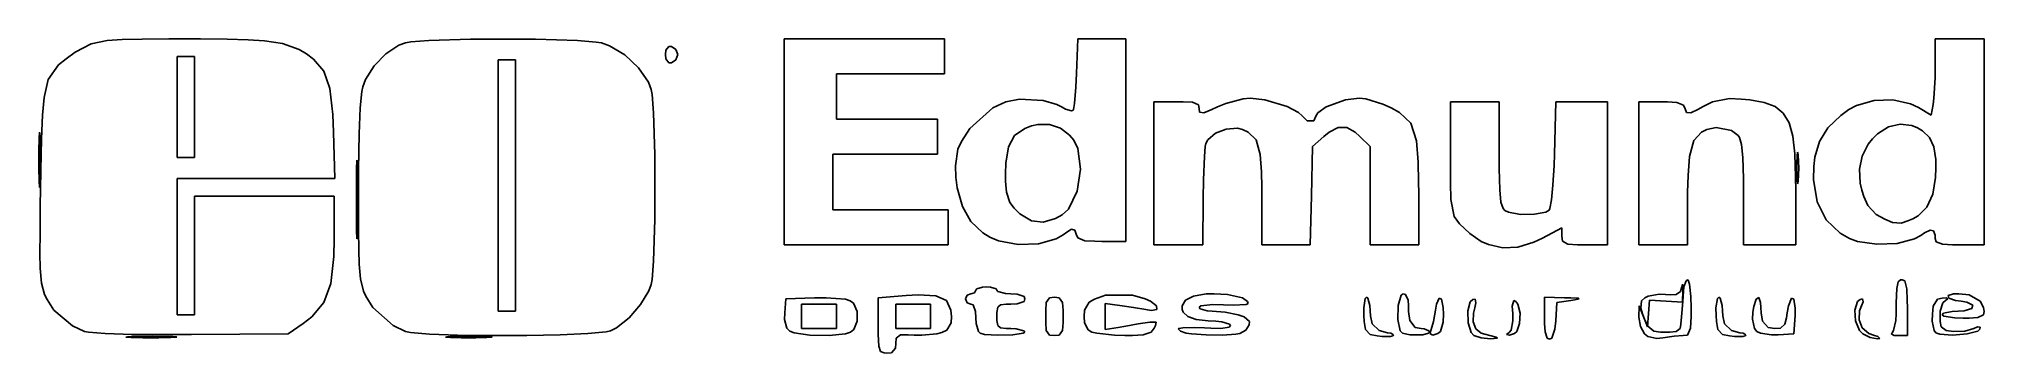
# Model space of a CAD drawing. Extents: x 3 to 561, y 0 to 90.
import ezdxf

# ---------------------------------------------------------------- set-up
doc = ezdxf.new("R2010")
doc.units = 0

msp = doc.modelspace()

# ---------------------------------------------------------------- linework, layer by layer
for p, q in [((18.397444, 88.59071), (22.963405, 89.506698)), ((22.963405, 89.506698), (27.259305, 89.814446)), ((27.259305, 89.814446), (33.007874, 89.955193)), ((33.007874, 89.955193), (40.59579, 89.993504)), ((40.59579, 89.993504), (45.20034, 89.994423)), ((45.20034, 89.994423), (49.688368, 89.986919)), ((49.688368, 89.986919), (57.30877, 89.921224)), ((57.30877, 89.921224), (63.343183, 89.760886)), ((63.343183, 89.760886), (68.057468, 89.473432)), ((68.057468, 89.473432), (73.235228, 88.732873)), ((109.965351, 89.148777), (115.199046, 89.570741)), ((115.199046, 89.570741), (127.094649, 89.934903)), ((127.094649, 89.934903), (145.711458, 89.922038)), ((145.711458, 89.922038), (157.745423, 89.541339)), ((157.745423, 89.541339), (163.137245, 89.112032)), ((217, 60.5), (217, 90)), ((217, 90), (240, 90)), ((240, 90), (263, 90)), ((263, 90), (263, 85)), ((300.83297, 80.049996), (301.232615, 90)), ((301.232615, 90), (308.116307, 90)), ((308.116307, 90), (315, 90)), ((315, 90), (315, 61)), ((547, 82.125), (547, 90)), ((547, 90), (554, 90)), ((554, 90), (561, 90)), ((561, 90), (561, 60.5)), ((9.029789, 82.544049), (11.240769, 84.324013)), ((11.240769, 84.324013), (13.784825, 86.182272)), ((13.784825, 86.182272), (18.397444, 88.59071)), ((45.5, 85), (43, 85)), ((43, 85), (43, 70.5)), ((48, 85), (45.5, 85)), ((48, 70.5), (48, 85)), ((73.235228, 88.732873), (77.999827, 86.997475)), ((77.999827, 86.997475), (80.063565, 85.736147)), ((80.063565, 85.736147), (82.145444, 84.190817)), ((82.145444, 84.190817), (85.112892, 80.726175)), ((99.490136, 82.295414), (102.8383, 85.720157)), ((102.8383, 85.720157), (106.601193, 88.167755)), ((106.601193, 88.167755), (108.5, 88.883802)), ((108.5, 88.883802), (109.965351, 89.148777)), ((137.5, 84), (135, 84)), ((135, 84), (135, 48)), ((140, 84), (137.5, 84)), ((140, 48), (140, 84)), ((163.137245, 89.112032), (164.701426, 88.844964)), ((164.701426, 88.844964), (166.951532, 88.068729)), ((166.951532, 88.068729), (171.397715, 85.418427)), ((171.397715, 85.418427), (175.29928, 81.748826)), ((183, 85.5), (183.089113, 86.732676)), ((183.089113, 84.267324), (183, 85.5)), ((183.089113, 86.732676), (183.92359, 87.834009)), ((183.92359, 83.165991), (183.089113, 84.267324)), ((183.92359, 87.834009), (184.75, 87.809629)), ((184.75, 87.809629), (185.985937, 86.992155)), ((185.985937, 84.007845), (184.75, 83.190371)), ((185.985937, 86.992155), (186.5, 85.5)), ((186.5, 85.5), (185.985937, 84.007845)), ((263, 85), (263, 80)), ((4.868113, 73.25764), (6.081615, 78.381496)), ((6.081615, 78.381496), (9.029789, 82.544049)), ((85.112892, 80.726175), (86.812536, 75.817744)), ((96.212645, 76.31541), (96.998822, 78.345758)), ((96.998822, 78.345758), (99.490136, 82.295414)), ((175.29928, 81.748826), (178.089136, 77.593303)), ((184.75, 83.190371), (183.92359, 83.165991)), ((247.5, 80), (232, 80)), ((232, 80), (232, 73.5)), ((263, 80), (247.5, 80)), ((300.628092, 76.136893), (300.83297, 80.049996)), ((546.629437, 73.018572), (546.952201, 78.828289)), ((546.952201, 78.828289), (547, 82.125)), ((4.395156, 68.186219), (4.868113, 73.25764)), ((86.812536, 75.817744), (87.637107, 68.331349)), ((95.471079, 70.242937), (95.926726, 74.962874)), ((95.926726, 74.962874), (96.212645, 76.31541)), ((178.089136, 77.593303), (178.889957, 75.5)), ((178.889957, 75.5), (179.14263, 74.068553)), ((179.14263, 74.068553), (179.548897, 68.849105)), ((232, 73.5), (232, 67)), ((280.551897, 72.017127), (284.492361, 72.716491)), ((284.492361, 72.716491), (291.274382, 72.330021)), ((300.22347, 71.526941), (300.628092, 76.136893)), ((343.609772, 71.486054), (348.576576, 72.793573)), ((348.576576, 72.793573), (350.571861, 72.990231)), ((350.571861, 72.990231), (354.769906, 72.561044)), ((354.769906, 72.561044), (361.171868, 70.64967)), ((372.39042, 70.565138), (377.892195, 72.539187)), ((377.892195, 72.539187), (381.840921, 73)), ((381.840921, 73), (383.759977, 72.791628)), ((383.759977, 72.791628), (388.594029, 71.343635)), ((483.13774, 71.993595), (487.971521, 72.932501)), ((487.971521, 72.932501), (491.375627, 72.762047)), ((491.375627, 72.762047), (493.815591, 72.527127)), ((493.815591, 72.527127), (497.920187, 71.815259)), ((529.465501, 72.381022), (534.858274, 72.527639)), ((534.858274, 72.527639), (539.944703, 71.388157)), ((546.394227, 71.221133), (546.629437, 73.018572)), ((4.104537, 61.353451), (4.395156, 68.186219)), ((43, 70.5), (43, 56)), ((48, 56), (48, 70.5)), ((87.637107, 68.331349), (87.843968, 63.266986)), ((95.168962, 62.802226), (95.471079, 70.242937)), ((179.548897, 68.849105), (179.909396, 56.898102)), ((232, 67), (246.5, 67)), ((246.5, 67), (261, 67)), ((261, 67), (261, 62)), ((270.208852, 64.32427), (276.867671, 70.270776)), ((276.867671, 70.270776), (280.551897, 72.017127)), ((291.274382, 72.330021), (295.215416, 71.227801)), ((295.215416, 71.227801), (296.713247, 70.452232)), ((296.713247, 70.452232), (297.718231, 69.876011)), ((297.718231, 69.876011), (299.364717, 69.352715)), ((299.364717, 69.352715), (299.803426, 69.470093)), ((299.803426, 69.470093), (299.938116, 69.799707)), ((299.938116, 69.799707), (300.22347, 71.526941)), ((323, 51.5), (323, 72)), ((323, 72), (329.5, 72)), ((329.5, 72), (331.439456, 71.987335)), ((331.439456, 71.987335), (334.0977, 71.840071)), ((334.0977, 71.840071), (335.797514, 71.084641)), ((335.797514, 71.084641), (336, 70.046005)), ((336, 70.046005), (336.111346, 69.000922)), ((336.111346, 69.000922), (337.373347, 68.854894)), ((337.373347, 68.854894), (339.576941, 69.764313)), ((339.576941, 69.764313), (341.25, 70.536236)), ((341.25, 70.536236), (343.609772, 71.486054)), ((361.171868, 70.64967), (364.466673, 68.881943)), ((364.466673, 68.881943), (365.553899, 67.940442)), ((365.553899, 67.940442), (366.989583, 66.566391)), ((368.84565, 66.550311), (369.470328, 67.906511)), ((369.470328, 67.906511), (370.012665, 68.809422)), ((370.012665, 68.809422), (372.39042, 70.565138)), ((388.594029, 71.343635), (391.021656, 70.25)), ((391.021656, 70.25), (393.401649, 68.920819)), ((393.401649, 68.920819), (396.625694, 65.839001)), ((408, 56.076725), (408, 72)), ((408, 72), (415, 72)), ((415, 72), (422, 72)), ((422, 72), (422, 57.122445)), ((437.821308, 56.997558), (438.247501, 72)), ((438.247501, 72), (445.623751, 72)), ((445.623751, 72), (453, 72)), ((453, 72), (453, 51.5)), ((462, 51.5), (462, 72)), ((462, 72), (468.383369, 72)), ((468.383369, 72), (470.247938, 71.985187)), ((470.247938, 71.985187), (472.877037, 71.825048)), ((472.877037, 71.825048), (474.79468, 71.050397)), ((474.79468, 71.050397), (475.285626, 70.015767)), ((475.285626, 70.015767), (475.672674, 68.947826)), ((475.672674, 68.947826), (476.980354, 68.827737)), ((476.980354, 68.827737), (478.979583, 69.813524)), ((478.979583, 69.813524), (480.482697, 70.64622)), ((480.482697, 70.64622), (483.13774, 71.993595)), ((497.920187, 71.815259), (501.08842, 70.617567)), ((501.08842, 70.617567), (503.437185, 68.738308)), ((503.437185, 68.738308), (505.08338, 65.981738)), ((516.200424, 64.564992), (519.891968, 68.093542)), ((519.891968, 68.093542), (522.261814, 69.789354)), ((522.261814, 69.789354), (524.433752, 70.966452)), ((524.433752, 70.966452), (529.465501, 72.381022)), ((539.944703, 71.388157), (542.164486, 70.330459)), ((542.164486, 70.330459), (545.788453, 68.192266)), ((545.788453, 68.192266), (546.394227, 71.221133)), ((3.396338, 57.972808), (3.450434, 61.591383)), ((3.450434, 61.591383), (3.546182, 63.270807)), ((3.546182, 63.270807), (3.67197, 62.807367)), ((3.67197, 62.807367), (3.742498, 61.708412)), ((3.742498, 61.708412), (3.88626, 55.088132)), ((3.922112, 52.384825), (4.104537, 61.353451)), ((87.843968, 63.266986), (88.231658, 50)), ((95.018704, 52.599596), (95.168962, 62.802226)), ((261, 62), (261, 57)), ((267.820026, 60.647221), (270.208852, 64.32427)), ((283.087285, 62.326628), (281.35448, 59.131377)), ((285.989988, 64.382509), (283.087285, 62.326628)), ((287.94417, 65.101419), (285.989988, 64.382509)), ((289.740635, 65.512108), (287.94417, 65.101419)), ((293.130481, 65.523649), (289.740635, 65.512108)), ((296.193191, 64.474709), (293.130481, 65.523649)), ((298.86114, 62.388449), (296.193191, 64.474709)), ((300.025946, 60.963562), (298.86114, 62.388449)), ((340.636767, 63.00898), (338.44159, 61.12324)), ((343.704883, 64.187845), (340.636767, 63.00898)), ((346.940461, 64.38877), (343.704883, 64.187845)), ((348.400586, 64.037797), (346.940461, 64.38877)), ((350.038958, 63.2897), (348.400586, 64.037797)), ((352.311723, 61.057684), (350.038958, 63.2897)), ((366.989583, 66.566391), (368.84565, 66.550311)), ((371.765777, 62.084535), (368.5, 59.16907)), ((373.241472, 63.292292), (371.765777, 62.084535)), ((375.8682, 64.671892), (373.241472, 63.292292)), ((378.28144, 64.670111), (375.8682, 64.671892)), ((380.744466, 63.286753), (378.28144, 64.670111)), ((382.076923, 62.076923), (380.744466, 63.286753)), ((385, 59.153846), (382.076923, 62.076923)), ((396.625694, 65.839001), (398.258643, 60.776246)), ((479.961969, 63.325308), (477.760471, 60.930806)), ((481.512457, 64.004111), (479.961969, 63.325308)), ((484.168667, 64.601772), (481.512457, 64.004111)), ((488.624918, 63.787562), (484.168667, 64.601772)), ((490.49408, 62.363063), (488.624918, 63.787562)), ((490.90525, 61.801084), (490.49408, 62.363063)), ((491.500862, 59.786986), (490.90525, 61.801084)), ((505.08338, 65.981738), (506.143899, 62.152114)), ((506.143899, 62.152114), (506.73564, 57.053691)), ((513.776952, 60.644444), (516.200424, 64.564992)), ((529.056361, 61.41141), (527.809275, 59.809616)), ((530.479531, 62.828076), (529.056361, 61.41141)), ((533.599616, 64.808562), (530.479531, 62.828076)), ((536.934098, 65.615475), (533.599616, 64.808562)), ((540.302259, 65.205086), (536.934098, 65.615475)), ((541.942497, 64.529736), (540.302259, 65.205086)), ((543.33141, 63.712321), (541.942497, 64.529736)), ((545.386114, 61.760834), (543.33141, 63.712321)), ((546.604559, 59.108731), (545.386114, 61.760834)), ((3.38854, 55.5), (3.396338, 57.972808)), ((43, 56), (45.5, 56)), ((45.5, 56), (48, 56)), ((179.909396, 56.898102), (179.922081, 38.224097)), ((217, 31), (217, 60.5)), ((246, 57), (231, 57)), ((231, 57), (231, 49)), ((261, 57), (246, 57)), ((266.099667, 53.638899), (266.821647, 58.37762)), ((266.821647, 58.37762), (267.820026, 60.647221)), ((281.35448, 59.131377), (280.586393, 54.418406)), ((301.184761, 58.650576), (300.025946, 60.963562)), ((302.006266, 52.731148), (301.184761, 58.650576)), ((315, 61), (315, 32)), ((337.488268, 56.333862), (337.193023, 49.591992)), ((337.750681, 59.227368), (337.488268, 56.333862)), ((337.891815, 60), (337.750681, 59.227368)), ((338.44159, 61.12324), (337.891815, 60)), ((353.511979, 56.929163), (352.311723, 61.057684)), ((353.900449, 51.927383), (353.511979, 56.929163)), ((368.5, 59.16907), (368.174416, 45.084535)), ((385, 45.076923), (385, 59.153846)), ((398.258643, 60.776246), (398.768966, 54.65678)), ((408.001004, 53.305805), (408, 56.076725)), ((422, 57.122445), (422.013505, 52.846459)), ((437.70982, 53.765197), (437.821308, 56.997558)), ((476.544262, 56.347206), (476.12421, 50.890667)), ((477.760471, 60.930806), (476.544262, 56.347206)), ((491.841697, 56.067365), (491.500862, 59.786986)), ((491.984787, 50.019818), (491.841697, 56.067365)), ((506.73564, 57.053691), (506.975497, 50.490726)), ((507.344212, 54.430054), (507.403435, 56.543091)), ((507.403435, 56.543091), (507.509545, 57.557495)), ((507.509545, 57.557495), (507.649671, 57.35022)), ((507.649671, 57.35022), (507.728468, 56.75)), ((507.728468, 56.75), (507.890277, 53)), ((512.179552, 53.478872), (512.466203, 56.080582)), ((512.466203, 56.080582), (513.776952, 60.644444)), ((526.047067, 56.365703), (525.269746, 52.644145)), ((527.809275, 59.809616), (526.047067, 56.365703)), ((547.140235, 55.421924), (546.604559, 59.108731)), ((561, 60.5), (561, 31)), ((3.395125, 53.015289), (3.38854, 55.5)), ((3.447429, 49.308668), (3.395125, 53.015289)), ((3.88626, 55.088132), (3.739318, 48.708412)), ((3.848303, 46.982529), (3.922112, 52.384825)), ((94.421819, 47.527466), (94.471639, 52.739624)), ((94.471639, 52.739624), (94.560902, 55.241821)), ((94.560902, 55.241821), (94.678781, 54.730542)), ((94.678781, 54.730542), (94.745068, 53.25)), ((94.745068, 53.25), (94.881186, 44)), ((95, 46.449705), (95.018704, 52.599596)), ((266.256936, 50.387885), (266.099667, 53.638899)), ((266.632424, 47.33399), (266.256936, 50.387885)), ((280.586393, 54.418406), (280.5, 51.374543)), ((280.5, 51.374543), (280.51772, 49.23377)), ((301.034674, 46.40139), (302.006266, 52.731148)), ((323, 31), (323, 51.5)), ((353.990602, 47.428075), (353.900449, 51.927383)), ((398.768966, 54.65678), (398.89748, 49.072888)), ((408.020117, 48.745172), (408.001004, 53.305805)), ((422.013505, 52.846459), (422.153347, 46.738724)), ((437.400819, 48.146864), (437.70982, 53.765197)), ((453, 51.5), (453, 31)), ((462, 31), (462, 51.5)), ((476.12421, 50.890667), (476.018318, 46.064775)), ((506.975497, 50.490726), (507, 46.598871)), ((507.336206, 53), (507.344212, 54.430054)), ((507.344212, 51.569946), (507.336206, 53)), ((507.403435, 49.456909), (507.344212, 51.569946)), ((507.890277, 53), (507.728468, 49.25)), ((512.119916, 49.7596), (512.179552, 53.478872)), ((525.269746, 52.644145), (525.488037, 48.696286)), ((546.259878, 45.4939), (547.095208, 50.279334)), ((547.095208, 50.279334), (547.2, 53.086105)), ((547.2, 53.086105), (547.140235, 55.421924)), ((3.542317, 47.471491), (3.447429, 49.308668)), ((3.66828, 47.726605), (3.542317, 47.471491)), ((3.739318, 48.708412), (3.66828, 47.726605)), ((3.789449, 42.248587), (3.848303, 46.982529)), ((65.615829, 50), (43, 50)), ((43, 50), (43, 30.5)), ((48, 28), (48, 45)), ((48, 45), (68, 45)), ((88.231658, 50), (65.615829, 50)), ((68, 45), (88, 45)), ((88, 45), (88, 32.71189)), ((94.415084, 44), (94.421819, 47.527466)), ((95.001967, 42.168727), (95, 46.449705)), ((135, 48), (135, 12)), ((140, 12), (140, 48)), ((231, 49), (231, 41)), ((268.1039, 42.003612), (266.632424, 47.33399)), ((280.51772, 49.23377), (280.714362, 46.088432)), ((280.714362, 46.088432), (281.686729, 43.12395)), ((298.512067, 41.238433), (301.034674, 46.40139)), ((337.193023, 49.591992), (337.09968, 44.25)), ((354, 44.777494), (353.990602, 47.428075)), ((354, 31), (354, 44.777494)), ((368.174416, 45.084535), (367.848832, 31)), ((385, 31), (385, 45.076923)), ((398.89748, 49.072888), (398.923922, 45.75)), ((398.923922, 45.75), (399, 31)), ((408.146956, 43.954785), (408.020117, 48.745172)), ((422.153347, 46.738724), (422.514308, 43.196401)), ((437.002247, 43.923351), (437.400819, 48.146864)), ((476.018318, 46.064775), (476.005577, 43.25)), ((492, 45.928571), (491.984787, 50.019818)), ((492, 31), (492, 45.928571)), ((507, 46.598871), (507, 31)), ((507.509545, 48.442505), (507.403435, 49.456909)), ((507.649671, 48.64978), (507.509545, 48.442505)), ((507.728468, 49.25), (507.649671, 48.64978)), ((513.136297, 43.323773), (512.119916, 49.7596)), ((525.488037, 48.696286), (525.973887, 46.653539)), ((525.973887, 46.653539), (526.532579, 44.898498)), ((526.532579, 44.898498), (527.693176, 42.231284)), ((544.596896, 41.827334), (546.259878, 45.4939)), ((3.708982, 34.443527), (3.789449, 42.248587)), ((94.421819, 40.472534), (94.415084, 44)), ((94.471639, 35.260376), (94.421819, 40.472534)), ((94.881186, 44), (94.745068, 34.75)), ((95.025196, 35.031057), (95.001967, 42.168727)), ((231, 41), (247.5, 41)), ((247.5, 41), (264, 41)), ((264, 41), (264, 36)), ((270.538112, 37.706129), (268.1039, 42.003612)), ((281.686729, 43.12395), (283, 41.471205)), ((283, 41.471205), (284.62578, 39.908269)), ((284.62578, 39.908269), (287.886681, 37.92978)), ((294.836664, 38.508775), (296.744784, 39.587358)), ((296.744784, 39.587358), (298.512067, 41.238433)), ((337.09968, 44.25), (337, 31)), ((409.119733, 39.099833), (408.146956, 43.954785)), ((410.621046, 37.038515), (409.119733, 39.099833)), ((422.514308, 43.196401), (423.181195, 41.387207)), ((423.181195, 41.387207), (423.655864, 40.872445)), ((423.655864, 40.872445), (424.692348, 40.343217)), ((424.692348, 40.343217), (428.085728, 39.74362)), ((428.085728, 39.74362), (432.101205, 39.753136)), ((432.101205, 39.753136), (435.372637, 40.368529)), ((435.372637, 40.368529), (436.302416, 40.902416)), ((436.302416, 40.902416), (436.544264, 41.414223)), ((436.544264, 41.414223), (437.002247, 43.923351)), ((476.005577, 43.25), (476, 31)), ((515.683954, 38.190503), (513.136297, 43.323773)), ((527.693176, 42.231284), (530.073383, 39.664541)), ((530.073383, 39.664541), (532.499613, 38.385914)), ((540.568108, 38.464011), (542.114277, 39.297303)), ((542.114277, 39.297303), (544.596896, 41.827334)), ((3.695237, 28.568151), (3.708982, 34.443527)), ((94.560902, 32.758179), (94.471639, 35.260376)), ((94.745068, 34.75), (94.678781, 33.269458)), ((95.090807, 29.553499), (95.025196, 35.031057)), ((179.922081, 38.224097), (179.577805, 26.293051)), ((264, 36), (264, 31)), ((273.937547, 34.437153), (270.538112, 37.706129)), ((276, 33.186984), (273.937547, 34.437153)), ((287.886681, 37.92978), (291.253088, 37.468384)), ((291.253088, 37.468384), (294.836664, 38.508775)), ((297.029051, 33.863357), (295.029592, 32.712375)), ((298.05763, 34.618895), (297.029051, 33.863357)), ((299.411248, 35.49306), (298.05763, 34.618895)), ((300.324786, 35.25058), (299.411248, 35.49306)), ((300.688523, 34.083089), (300.324786, 35.25058)), ((301.191377, 32.97449), (300.688523, 34.083089)), ((413.538164, 34.275298), (410.621046, 37.038515)), ((416.871046, 32.005986), (413.538164, 34.275298)), ((440, 35.893168), (434.398454, 32.946584)), ((440, 33.446584), (440, 35.893168)), ((519.783376, 34.31851), (515.683954, 38.190503)), ((522.421401, 32.842591), (519.783376, 34.31851)), ((532.499613, 38.385914), (534.786616, 37.449767)), ((534.786616, 37.449767), (537.189196, 37.233452)), ((537.189196, 37.233452), (539.179861, 37.891575)), ((539.179861, 37.891575), (540.568108, 38.464011)), ((542.844125, 33.726636), (541.009037, 32.701297)), ((543.916148, 34.470608), (542.844125, 33.726636)), ((545.526595, 35.238047), (543.916148, 34.470608)), ((546.505571, 35.027617), (545.526595, 35.238047)), ((546.949063, 33.818685), (546.505571, 35.027617)), ((547, 32.833333), (546.949063, 33.818685)), ((3.768689, 24.277566), (3.695237, 28.568151)), ((43, 30.5), (43, 11)), ((48, 11), (48, 28)), ((88, 32.71189), (87.913682, 27.680082)), ((94.678781, 33.269458), (94.560902, 32.758179)), ((95.218787, 25.44933), (95.090807, 29.553499)), ((240.5, 31), (217, 31)), ((264, 31), (240.5, 31)), ((278.452439, 32.179192), (276, 33.186984)), ((284.083599, 31.1184), (278.452439, 32.179192)), ((289.916122, 31.305996), (284.083599, 31.1184)), ((295.029592, 32.712375), (289.916122, 31.305996)), ((303.19877, 32.169655), (301.191377, 32.97449)), ((306.056269, 32.013371), (303.19877, 32.169655)), ((308.116631, 32), (306.056269, 32.013371)), ((315, 32), (308.116631, 32)), ((330, 31), (323, 31)), ((337, 31), (330, 31)), ((360.924416, 31), (354, 31)), ((367.848832, 31), (360.924416, 31)), ((392, 31), (385, 31)), ((399, 31), (392, 31)), ((418.890196, 31.09221), (416.871046, 32.005986)), ((423.029802, 30.146208), (418.890196, 31.09221)), ((427.365723, 30.378892), (423.029802, 30.146208)), ((431.971449, 31.794207), (427.365723, 30.378892)), ((434.398454, 32.946584), (431.971449, 31.794207)), ((440.139697, 32.075214), (440, 33.446584)), ((441.706084, 31.155932), (440.139697, 32.075214)), ((444.43235, 31.008965), (441.706084, 31.155932)), ((446.5, 31), (444.43235, 31.008965)), ((453, 31), (446.5, 31)), ((469, 31), (462, 31)), ((476, 31), (469, 31)), ((499.5, 31), (492, 31)), ((507, 31), (499.5, 31)), ((524.749904, 31.997483), (522.421401, 32.842591)), ((530.272121, 31.155494), (524.749904, 31.997483)), ((536.050723, 31.405634), (530.272121, 31.155494)), ((541.009037, 32.701297), (536.050723, 31.405634)), ((547.232955, 31.870536), (547, 32.833333)), ((549.09517, 31.157366), (547.232955, 31.870536)), ((551.941761, 31.013021), (549.09517, 31.157366)), ((554, 31), (551.941761, 31.013021)), ((561, 31), (554, 31)), ((4.08716, 20.058712), (3.768689, 24.277566)), ((87.913682, 27.680082), (87.09017, 19.94382)), ((95.571415, 21.240979), (95.218787, 25.44933)), ((179.577805, 26.293051), (179.178614, 21.096413)), ((5.008106, 16.761319), (4.08716, 20.058712)), ((5.727361, 15.334215), (5.008106, 16.761319)), ((87.09017, 19.94382), (85.103335, 14.501264)), ((96.446408, 17.760635), (95.571415, 21.240979)), ((97.102368, 16.288536), (96.446408, 17.760635)), ((178.235671, 17.844797), (175.828033, 13.897687)), ((178.927876, 19.679221), (178.235671, 17.844797)), ((179.178614, 21.096413), (178.927876, 19.679221)), ((269.440625, 16.559375), (270.5, 17)), ((270.5, 17), (271.559375, 17.29375)), ((271.559375, 17.29375), (272, 18)), ((272, 18), (272.236719, 18.388281)), ((272.236719, 18.388281), (273.835156, 18.921094)), ((273.835156, 18.921094), (275, 19)), ((275, 19), (276.164844, 18.921094)), ((276.164844, 18.921094), (277.763281, 18.388281)), ((277.763281, 18.388281), (278, 18)), ((278, 18), (278.315625, 17.611719)), ((278.315625, 17.611719), (280.446875, 17.078906)), ((280.446875, 17.078906), (282, 17)), ((282, 17), (283.84375, 16.917969)), ((283.84375, 16.917969), (285.78125, 16.191406)), ((334.387268, 16.340742), (337.987855, 16.925713)), ((337.987855, 16.925713), (340.256871, 17)), ((340.256871, 17), (344.139662, 16.787265)), ((344.139662, 16.787265), (348.39248, 15.784839)), ((393.852294, 16.544712), (394.5, 17)), ((394.5, 17), (395.173455, 16.799431)), ((395.173455, 16.799431), (395.911985, 15.116463)), ((464.746023, 16.310487), (467.895481, 16.839494)), ((467.895481, 16.839494), (469.707334, 16.812042)), ((469.707334, 16.812042), (470.98627, 16.729499)), ((470.98627, 16.729499), (472.749067, 16.776899)), ((472.749067, 16.776899), (473.993802, 17.656056)), ((473.993802, 17.656056), (474.348162, 18.996188)), ((474.348162, 18.996188), (474.516309, 19.777778)), ((474.640829, 18.027989), (474.5, 14.555978)), ((474.516309, 19.777778), (474.667802, 19.276607)), ((474.621324, 14.867188), (474.8154, 17.75)), ((474.667802, 19.276607), (474.640829, 18.027989)), ((474.8154, 17.75), (474.965983, 19.011914)), ((474.965983, 19.011914), (475.597153, 20.743555)), ((475.597153, 20.743555), (476, 21)), ((476, 21), (476.210449, 20.847656)), ((476.210449, 20.847656), (476.572754, 19.699219)), ((476.572754, 19.699219), (476.925781, 16.21875)), ((535.841593, 14.361555), (535.98788, 18.456302)), ((535.98788, 18.456302), (536.32546, 20.387844)), ((536.32546, 20.387844), (536.995817, 20.965713)), ((536.995817, 20.965713), (537.5, 21)), ((537.5, 21), (538.244141, 20.65625)), ((538.244141, 20.65625), (538.843994, 18.363281)), ((538.843994, 18.363281), (538.985107, 15.19401)), ((550.659319, 16.453545), (552.237595, 16.928577)), ((552.237595, 16.928577), (553.728571, 17)), ((553.728571, 17), (556.758319, 16.647814)), ((7.707172, 12.301902), (5.727361, 15.334215)), ((13.058694, 7.763671), (7.707172, 12.301902)), ((85.103335, 14.501264), (81.598593, 10.381098)), ((99.131972, 13.010021), (97.102368, 16.288536)), ((104.95387, 7.860155), (99.131972, 13.010021)), ((135, 12), (137.5, 12)), ((137.5, 12), (140, 12)), ((175.828033, 13.897687), (172.547807, 10.142476)), ((217.121484, 9.631337), (217.177108, 11.539884)), ((217.177108, 11.539884), (217.5, 15.5)), ((217.5, 15.5), (225.740462, 15.790288)), ((227, 14), (222, 14)), ((222, 14), (222, 10.5)), ((225.740462, 15.790288), (229.11297, 15.819368)), ((232, 14), (227, 14)), ((229.11297, 15.819368), (234.561367, 15.402003)), ((232, 10.5), (232, 14)), ((234.561367, 15.402003), (235.990462, 15.005104)), ((235.990462, 15.005104), (236.893749, 14.257465)), ((236.893749, 14.257465), (237.938647, 11.905161)), ((237.938647, 11.905161), (237.961972, 9.125886)), ((244, 15.791838), (252.014695, 16.501301)), ((244, 7.895919), (244, 15.791838)), ((254, 14), (249, 14)), ((249, 14), (249, 10.5)), ((252.014695, 16.501301), (255.431761, 16.720893)), ((259, 14), (254, 14)), ((255.431761, 16.720893), (260.499506, 16.430301)), ((259, 10.5), (259, 14)), ((260.499506, 16.430301), (263.517076, 15.024589)), ((263.517076, 15.024589), (264.850481, 12.333254)), ((264.850481, 12.333254), (265, 10.452196)), ((269, 15.5), (269.440625, 16.559375)), ((269.440625, 14.440625), (269, 15.5)), ((270.5, 14), (269.440625, 14.440625)), ((271.189162, 13.783854), (270.5, 14)), ((271.917221, 11.882812), (271.189162, 13.783854)), ((272, 10.083333), (271.917221, 11.882812)), ((278.011719, 11.631348), (278, 10.5)), ((278.236049, 13.108887), (278.011719, 11.631348)), ((279.018415, 13.793457), (278.236049, 13.108887)), ((280.707031, 13.989746), (279.018415, 13.793457)), ((282, 14), (280.707031, 13.989746)), ((283.84375, 14.082031), (282, 14)), ((285.78125, 14.808594), (283.84375, 14.082031)), ((285.78125, 16.191406), (286, 15.5)), ((286, 15.5), (285.78125, 14.808594)), ((292, 10.5), (292.010476, 12.229297)), ((292.010476, 12.229297), (292.167791, 14.525391)), ((292.167791, 14.525391), (293.112216, 15.871875)), ((293.112216, 15.871875), (294.5, 16)), ((294.5, 16), (295.887784, 15.871875)), ((295.887784, 15.871875), (296.832209, 14.525391)), ((296.832209, 14.525391), (296.989524, 12.229297)), ((296.989524, 12.229297), (297, 10.5)), ((303, 10.442096), (303.121222, 12.264148)), ((303.121222, 12.264148), (304.470042, 14.564754)), ((304.470042, 14.564754), (305.95034, 15.47432)), ((305.95034, 15.47432), (309.165106, 16.562155)), ((313.25, 13.66528), (309, 14.201387)), ((309, 14.201387), (309, 10.469851)), ((309.165106, 16.562155), (316.87836, 16.602731)), ((317.20625, 13.087466), (313.25, 13.66528)), ((316.87836, 16.602731), (320.532119, 15.551027)), ((320.75, 12.451087), (317.20625, 13.087466)), ((320.532119, 15.551027), (322.018746, 14.838708)), ((322.20134, 12.240824), (320.75, 12.451087)), ((322.018746, 14.838708), (323.754795, 13.497543)), ((323.822968, 12.527609), (322.20134, 12.240824)), ((323.754795, 13.497543), (323.822968, 12.527609)), ((331.111244, 13.512262), (332.078364, 15.194635)), ((331.146511, 12.477748), (331.111244, 13.512262)), ((331.427108, 11.718769), (331.146511, 12.477748)), ((332.751647, 10.498255), (331.427108, 11.718769)), ((332.078364, 15.194635), (334.387268, 16.340742)), ((336.431383, 13.578259), (336, 13.112847)), ((336, 13.112847), (336.292945, 12.677684)), ((336.292945, 12.677684), (338.285085, 12.083536)), ((339.919148, 13.935661), (336.431383, 13.578259)), ((338.285085, 12.083536), (339.75, 11.994423)), ((339.75, 11.994423), (343.470984, 11.692577)), ((343, 13.830158), (339.919148, 13.935661)), ((345.717969, 13.735562), (343, 13.830158)), ((343.470984, 11.692577), (347.151221, 10.974693)), ((349.447656, 13.923095), (345.717969, 13.735562)), ((348.39248, 15.784839), (349.810836, 14.767806)), ((350, 14.182127), (349.447656, 13.923095)), ((349.810836, 14.767806), (350, 14.182127)), ((383.147081, 12.919746), (383.534188, 15.629499)), ((383.19774, 10.75), (383.147081, 12.919746)), ((383.534188, 15.629499), (383.94774, 16)), ((383.94774, 16), (384.356313, 15.694037)), ((384.356313, 15.694037), (384.91697, 13.628027)), ((384.91697, 13.628027), (385, 12.122445)), ((385, 12.122445), (385.058761, 10.654221)), ((392.970205, 9.591171), (393.058989, 13.617614)), ((393.058989, 13.617614), (393.852294, 16.544712)), ((395.911985, 15.116463), (396, 13.581787)), ((396, 13.581787), (396.043902, 11.880059)), ((396.043902, 11.880059), (396.427149, 9.327457)), ((403.146428, 9.0875), (403.730203, 12.25)), ((403.730203, 12.25), (404.047433, 13.98279)), ((404.047433, 13.98279), (404.784656, 15.774445)), ((404.784656, 15.774445), (405.483587, 15.422481)), ((405.483587, 15.422481), (405.933855, 13.032836)), ((405.933855, 13.032836), (406, 11.106989)), ((412.985309, 12.063583), (413.716226, 14.70311)), ((413.097296, 8.673877), (412.985309, 12.063583)), ((413.716226, 14.70311), (414.411448, 15.327646)), ((414.411448, 15.327646), (415.068609, 15.465493)), ((414.647908, 11.478283), (414.574118, 8.917461)), ((414.99371, 12.978067), (414.647908, 11.478283)), ((415.338702, 14.375598), (414.99371, 12.978067)), ((415.068609, 15.465493), (415.338702, 14.375598)), ((425.742658, 13.449116), (426.158783, 15.086527)), ((425.85998, 11.292638), (425.742658, 13.449116)), ((425.935873, 9.237617), (425.85998, 11.292638)), ((426.158783, 15.086527), (426.749526, 14.792912)), ((426.749526, 14.792912), (427.347046, 13.986885)), ((427.347046, 13.986885), (427.970068, 11.406136)), ((427.970068, 11.406136), (427.862881, 8.434285)), ((435, 10), (435, 16)), ((435, 16), (440.75, 15.858095)), ((438.5, 14.5), (438.19774, 9.25)), ((442.5, 15.108095), (438.5, 14.5)), ((440.75, 15.858095), (442.500831, 15.81128)), ((443.702832, 15.296137), (442.5, 15.108095)), ((442.500831, 15.81128), (444.610353, 15.711247)), ((444.968925, 15.557573), (443.702832, 15.296137)), ((444.610353, 15.711247), (444.968925, 15.557573)), ((462.051528, 10.321429), (462.103056, 13.5)), ((462.103056, 13.5), (463.658482, 9.75)), ((462.595534, 12.881777), (462.814726, 14.992978)), ((463.218278, 10.99022), (462.595534, 12.881777)), ((462.814726, 14.992978), (463.718278, 15.806075)), ((463.718278, 15.806075), (464.746023, 16.310487)), ((464.814631, 11.321554), (464.5, 7.5)), ((465.129262, 15.143108), (464.814631, 11.321554)), ((469.814631, 14.849543), (465.129262, 15.143108)), ((474.5, 14.555978), (469.814631, 14.849543)), ((474.231836, 10.426563), (474.41394, 12.5)), ((474.41394, 12.5), (474.621324, 14.867188)), ((476.925781, 16.21875), (477, 13)), ((477, 13), (476.991295, 10.466605)), ((484.147081, 12.919746), (484.534188, 15.629499)), ((484.19774, 10.75), (484.147081, 12.919746)), ((484.534188, 15.629499), (484.94774, 16)), ((484.94774, 16), (485.356313, 15.694037)), ((485.356313, 15.694037), (485.91697, 13.628027)), ((485.91697, 13.628027), (486, 12.122445)), ((486, 12.122445), (486.058761, 10.654221)), ((494.618437, 9.702947), (494.748042, 11.75)), ((494.748042, 11.75), (494.994364, 13.366843)), ((494.994364, 13.366843), (495.689491, 15.459272)), ((495.689491, 15.459272), (496.424816, 15.894136)), ((496.424816, 15.894136), (496.924602, 14.508368)), ((496.924602, 14.508368), (497, 13.081787)), ((497, 13.081787), (497.047411, 11.490069)), ((497.047411, 11.490069), (497.467334, 9.121158)), ((504.330636, 10.125173), (504.552271, 11.5)), ((504.552271, 11.5), (504.932184, 13.518603)), ((504.932184, 13.518603), (505.771896, 15.690402)), ((505.771896, 15.690402), (506.498849, 15.448083)), ((506.498849, 15.448083), (506.849913, 12.879357)), ((506.849913, 12.879357), (506.80226, 10.75)), ((523.928847, 12.327381), (524.681454, 14.732326)), ((524.171625, 9.224313), (523.928847, 12.327381)), ((524.681454, 14.732326), (525.456689, 15.345006)), ((525.327197, 12.116859), (525.172963, 9.477425)), ((525.829773, 13.525737), (525.327197, 12.116859)), ((525.456689, 15.345006), (526.145436, 15.529533)), ((526.315673, 14.699406), (525.829773, 13.525737)), ((526.145436, 15.529533), (526.315673, 14.699406)), ((535.684049, 9.347693), (535.795971, 11.25)), ((535.795971, 11.25), (535.841593, 14.361555)), ((538.985107, 15.19401), (539, 13)), ((539, 13), (539, 5)), ((546.185129, 11.099109), (546.433415, 13.421753)), ((546.433415, 13.421753), (547.675367, 15.485669)), ((547.675367, 15.485669), (549, 15.776951)), ((548.449871, 11.981613), (548.393309, 10.28051)), ((549.204264, 14.384077), (548.449871, 11.981613)), ((549, 15.776951), (550.17414, 15.872119)), ((549, 11), (549.361654, 11.388281)), ((549.893309, 15.057461), (549.204264, 14.384077)), ((549.361654, 11.388281), (551.803711, 11.921094)), ((550.585322, 15.540944), (549.893309, 15.057461)), ((550.17414, 15.872119), (550.585322, 15.540944)), ((550.884203, 15.749701), (550.659319, 16.453545)), ((552.830157, 15.073976), (550.884203, 15.749701)), ((551.803711, 11.921094), (553.583333, 12)), ((554.422881, 14.826947), (552.830157, 15.073976)), ((553.583333, 12), (555.315503, 12.098425)), ((556.041838, 14.544159), (554.422881, 14.826947)), ((555.315503, 12.098425), (557.454131, 12.746315)), ((557.733071, 13.685569), (556.041838, 14.544159)), ((556.758319, 16.647814), (559.882766, 14.908905)), ((557.454131, 12.746315), (557.733071, 13.685569)), ((559.882766, 14.908905), (560.871654, 13.045277)), ((561, 11.928571), (560.802083, 10.914062)), ((560.871654, 13.045277), (561, 11.928571)), ((16.5, 6.198734), (13.058694, 7.763671)), ((17.640881, 5.953531), (16.5, 6.198734)), ((22.338281, 5.574525), (17.640881, 5.953531)), ((43, 11), (45.5, 11)), ((45.5, 11), (48, 11)), ((79.166199, 8.513375), (74.832398, 5.5)), ((81.598593, 10.381098), (79.166199, 8.513375)), ((108.5, 6.206552), (104.95387, 7.860155)), ((109.896707, 5.916866), (108.5, 6.206552)), ((115.340382, 5.461044), (109.896707, 5.916866)), ((166.014033, 6.051071), (160.776153, 5.569704)), ((167.282119, 6.347129), (166.014033, 6.051071)), ((168.985052, 7.254666), (167.282119, 6.347129)), ((172.547807, 10.142476), (168.985052, 7.254666)), ((217.816091, 7.100901), (217.121484, 9.631337)), ((218.618238, 6.289884), (217.816091, 7.100901)), ((219.865121, 5.771318), (218.618238, 6.289884)), ((224.342522, 5.134112), (219.865121, 5.771318)), ((222, 10.5), (222, 7)), ((222, 7), (227, 7)), ((227, 7), (232, 7)), ((232, 7), (232, 10.5)), ((236.065741, 6.035184), (234.606973, 5.556115)), ((236.956515, 6.778511), (236.065741, 6.035184)), ((237.961972, 9.125886), (236.956515, 6.778511)), ((244.006704, 5.329922), (244, 7.895919)), ((249, 10.5), (249, 7)), ((249, 7), (254, 7)), ((254, 7), (259, 7)), ((259, 7), (259, 10.5)), ((262.25, 5.900817), (260.767861, 5.518845)), ((263.640129, 6.570915), (262.25, 5.900817)), ((264.89046, 8.640271), (263.640129, 6.570915)), ((265, 10.452196), (264.89046, 8.640271)), ((272.096681, 8.505204), (272, 10.083333)), ((272.758792, 6.16342), (272.096681, 8.505204)), ((273.25, 5.662281), (272.758792, 6.16342)), ((274.471146, 5.363753), (273.25, 5.662281)), ((278, 10.5), (278.011719, 9.368652)), ((278.011719, 9.368652), (278.236049, 7.891113)), ((278.236049, 7.891113), (279.018415, 7.206543)), ((279.018415, 7.206543), (280.707031, 7.010254)), ((280.707031, 7.010254), (282, 7)), ((282, 7), (283.553125, 6.921094)), ((285.548333, 5.657163), (282.584152, 5.200507)), ((283.553125, 6.921094), (285.684375, 6.388281)), ((286, 6), (285.548333, 5.657163)), ((285.684375, 6.388281), (286, 6)), ((292.010476, 8.770703), (292, 10.5)), ((292.167791, 6.474609), (292.010476, 8.770703)), ((293.112216, 5.128125), (292.167791, 6.474609)), ((296.832209, 6.474609), (295.887784, 5.128125)), ((296.989524, 8.770703), (296.832209, 6.474609)), ((297, 10.5), (296.989524, 8.770703)), ((303.107772, 8.711065), (303, 10.442096)), ((304.167067, 6.634407), (303.107772, 8.711065)), ((305.25, 6.031162), (304.167067, 6.634407)), ((306.692927, 5.675003), (305.25, 6.031162)), ((311.735899, 5.15936), (306.692927, 5.675003)), ((309, 10.469851), (309, 6.738315)), ((309, 6.738315), (312.75, 7.372096)), ((312.75, 7.372096), (314.942202, 7.74405)), ((314.942202, 7.74405), (318.458543, 8.338983)), ((318.458543, 8.338983), (321.850645, 8.852645)), ((322.240793, 6.010846), (319.900827, 5.196528)), ((321.850645, 8.852645), (323.665328, 8.812905)), ((323.078095, 7.145922), (322.240793, 6.010846)), ((323.51045, 7.920381), (323.078095, 7.145922)), ((323.665328, 8.812905), (323.51045, 7.920381)), ((330, 6.919364), (330.153076, 7.066279)), ((330.660938, 6.241002), (330, 6.919364)), ((330.153076, 7.066279), (331.2854, 7.272341)), ((332.25, 5.705733), (330.660938, 6.241002)), ((331.2854, 7.272341), (334.587891, 7.343627)), ((333.825009, 5.480517), (332.25, 5.705733)), ((335.127429, 9.662563), (332.751647, 10.498255)), ((334.587891, 7.343627), (337.5, 7.218306)), ((338.594599, 9.197574), (335.127429, 9.662563)), ((337.5, 7.218306), (339.31467, 7.118302)), ((340.75, 9.09968), (338.594599, 9.197574)), ((339.31467, 7.118302), (342.15734, 7.070657)), ((342.442271, 8.97444), (340.75, 9.09968)), ((342.15734, 7.070657), (344.559099, 7.389149)), ((344.678674, 8.326574), (342.442271, 8.97444)), ((344.559099, 7.389149), (345, 7.868493)), ((345, 7.868493), (344.678674, 8.326574)), ((347.657546, 5.606109), (346.455046, 5.398852)), ((347.151221, 10.974693), (348.911407, 10.393482)), ((349.32633, 6.569432), (347.657546, 5.606109)), ((348.911407, 10.393482), (350.38336, 9.040671)), ((350.308767, 8.072724), (349.32633, 6.569432)), ((350.38336, 9.040671), (350.308767, 8.072724)), ((383.305396, 9.043475), (383.19774, 10.75)), ((383.625396, 6.79237), (383.305396, 9.043475)), ((384.998378, 5.356564), (383.625396, 6.79237)), ((385.058761, 10.654221), (385.578642, 8.407822)), ((385.578642, 8.407822), (387.613327, 6.450747)), ((387.613327, 6.450747), (390, 5.844583)), ((390, 5.844583), (390.891797, 5.666013)), ((390.891797, 5.666013), (391.691016, 5.185232)), ((393.627996, 6.372604), (392.970205, 9.591171)), ((394.25, 5.662281), (393.627996, 6.372604)), ((396.421009, 5.184574), (394.25, 5.662281)), ((396.427149, 9.327457), (397.900797, 7.333425)), ((397.900797, 7.333425), (399.606989, 7)), ((399.606989, 7), (400.53615, 6.921094)), ((401.760333, 5.655707), (400.147897, 5.203901)), ((400.53615, 6.921094), (401.811176, 6.388281)), ((402, 6), (401.760333, 5.655707)), ((401.811176, 6.388281), (402, 6)), ((402.130519, 5.639763), (402.491545, 6.75)), ((402.992745, 5.128241), (402.130519, 5.639763)), ((402.491545, 6.75), (403.146428, 9.0875)), ((404.418213, 5.606989), (402.992745, 5.128241)), ((405.148062, 6.153878), (404.418213, 5.606989)), ((405.913744, 8.816216), (405.148062, 6.153878)), ((406, 11.106989), (405.913744, 8.816216)), ((414.008429, 5.858502), (413.097296, 8.673877)), ((414.75, 5.080099), (414.008429, 5.858502)), ((414.574118, 8.917461), (415.306355, 6.988323)), ((415.306355, 6.988323), (416.823354, 5.7469)), ((416.823354, 5.7469), (417.869492, 5.40159)), ((424.114336, 5.301227), (424.860454, 5.892594)), ((424.860454, 5.892594), (425.438578, 6.550925)), ((426.418213, 5.606989), (424.988935, 5.140875)), ((425.438578, 6.550925), (425.935873, 9.237617)), ((427.064458, 6.151925), (426.418213, 5.606989)), ((427.862881, 8.434285), (427.064458, 6.151925)), ((435.016976, 8.429981), (435, 10)), ((435.167298, 6.093083), (435.016976, 8.429981)), ((435.75629, 4.294787), (435.167298, 6.093083)), ((437.979026, 6.83644), (437.129956, 4.28923)), ((438.19774, 9.25), (437.979026, 6.83644)), ((462.506883, 7.584816), (462.051528, 10.321429)), ((463.67403, 5.468827), (462.506883, 7.584816)), ((464.5, 7.5), (463.218278, 10.99022)), ((463.658482, 9.75), (464.624082, 7.6756)), ((464.624082, 7.6756), (466.294329, 6.256234)), ((466.294329, 6.256234), (468.224693, 6.016421)), ((468.224693, 6.016421), (469.606954, 6)), ((469.606954, 6), (470.904611, 6.015595)), ((470.904611, 6.015595), (472.701531, 6.190653)), ((472.701531, 6.190653), (473.903, 7.06442)), ((473.903, 7.06442), (474.09854, 8.25)), ((474.09854, 8.25), (474.231836, 10.426563)), ((476.85364, 7.116603), (476.006449, 5.172682)), ((476.991295, 10.466605), (476.85364, 7.116603)), ((484.305396, 9.043475), (484.19774, 10.75)), ((484.625396, 6.79237), (484.305396, 9.043475)), ((485.998378, 5.356564), (484.625396, 6.79237)), ((486.058761, 10.654221), (486.578642, 8.407822)), ((486.578642, 8.407822), (488.613327, 6.450747)), ((488.613327, 6.450747), (491, 5.844583)), ((491, 5.844583), (491.891797, 5.666013)), ((491.891797, 5.666013), (492.691016, 5.185232)), ((495.16957, 7.034332), (494.618437, 9.702947)), ((495.893006, 6.206025), (495.16957, 7.034332)), ((496.873436, 5.708761), (495.893006, 6.206025)), ((500.074572, 5.184586), (496.873436, 5.708761)), ((497.467334, 9.121158), (499.113164, 7.298659)), ((499.113164, 7.298659), (501.045716, 7)), ((501.045716, 7), (502.59928, 7.124447)), ((502.59928, 7.124447), (503.85437, 8.267803)), ((503.85437, 8.267803), (504.330636, 10.125173)), ((506.80226, 10.75), (506.5, 5.5)), ((525.32767, 6.472709), (524.171625, 9.224313)), ((525.172963, 9.477425), (526.083521, 7.246672)), ((526.222506, 5.556704), (525.32767, 6.472709)), ((526.083521, 7.246672), (527.975149, 5.629706)), ((527.975149, 5.629706), (529.262702, 5.115489)), ((534.397308, 5.477685), (534.6174, 5.765313)), ((534.6174, 5.765313), (535.056092, 6.425383)), ((535.056092, 6.425383), (535.684049, 9.347693)), ((546.136631, 9.158743), (546.185129, 11.099109)), ((546.642897, 6.496141), (546.136631, 9.158743)), ((547.185129, 5.839814), (546.642897, 6.496141)), ((548.301337, 5.430007), (547.185129, 5.839814)), ((548.393309, 10.28051), (548.441039, 9.078621)), ((548.441039, 9.078621), (548.709882, 7.475348)), ((548.709882, 7.475348), (550.129763, 6.446643)), ((549.46875, 10.609375), (549, 11)), ((552.65625, 10.078125), (549.46875, 10.609375)), ((550.129763, 6.446643), (552.207664, 6.192159)), ((552.207664, 6.192159), (555.460125, 6.314011)), ((555, 10), (552.65625, 10.078125)), ((556.767795, 10.013532), (555, 10)), ((555.460125, 6.314011), (558.073366, 7.039264)), ((559.182296, 6.299764), (556.120111, 5.484672)), ((559.209635, 10.164481), (556.767795, 10.013532)), ((558.073366, 7.039264), (559.121962, 7.552337)), ((559.121962, 7.552337), (559.91313, 7.463604)), ((559.786698, 6.847106), (559.182296, 6.299764)), ((560.802083, 10.914062), (559.209635, 10.164481)), ((559.91313, 7.463604), (559.786698, 6.847106)), ((30.112703, 5.348239), (22.338281, 5.574525)), ((28.335798, 4.542082), (28.770744, 4.669817)), ((29.880618, 4.444794), (28.335798, 4.542082)), ((28.770744, 4.669817), (29.789188, 4.741414)), ((29.789188, 4.741414), (35.908478, 4.887231)), ((33.217816, 4.389753), (29.880618, 4.444794)), ((40.791551, 5.279697), (30.112703, 5.348239)), ((35.5, 4.381764), (33.217816, 4.389753)), ((37.793988, 4.388382), (35.5, 4.381764)), ((35.908478, 4.887231), (41.789188, 4.737819)), ((41.218508, 4.441397), (37.793988, 4.388382)), ((47.166199, 5.306149), (40.791551, 5.279697)), ((42.919783, 4.537713), (41.218508, 4.441397)), ((41.789188, 4.737819), (42.691448, 4.665646)), ((42.691448, 4.665646), (42.919783, 4.537713)), ((74.832398, 5.5), (47.166199, 5.306149)), ((123.425741, 5.16782), (115.340382, 5.461044)), ((119.942282, 4.537391), (120.348636, 4.667294)), ((121.352571, 4.438383), (119.942282, 4.537391)), ((120.348636, 4.667294), (121.286513, 4.740078)), ((121.286513, 4.740078), (126.904699, 4.88816)), ((124.408436, 4.382277), (121.352571, 4.438383)), ((133.082391, 5.034633), (123.425741, 5.16782)), ((126.5, 4.374067), (124.408436, 4.382277)), ((128.60326, 4.380713), (126.5, 4.374067)), ((126.904699, 4.88816), (132.286513, 4.735976)), ((131.745638, 4.434507), (128.60326, 4.380713)), ((133.310935, 4.532406), (131.745638, 4.434507)), ((132.286513, 4.735976), (133.109281, 4.662535)), ((143.239939, 5.058925), (133.082391, 5.034633)), ((133.109281, 4.662535), (133.310935, 4.532406)), ((152.827991, 5.238135), (143.239939, 5.058925)), ((160.776153, 5.569704), (152.827991, 5.238135)), ((229.887416, 5.053167), (224.342522, 5.134112)), ((234.606973, 5.556115), (229.887416, 5.053167)), ((244.143546, 1.989358), (244.006704, 5.329922)), ((244.629869, 0.453372), (244.143546, 1.989358)), ((245.687556, 0.021175), (244.629869, 0.453372)), ((246.5, 0), (245.687556, 0.021175)), ((247.760028, 0.110886), (246.5, 0)), ((248.898518, 1.363909), (247.760028, 0.110886)), ((248.998637, 2.75), (248.898518, 1.363909)), ((249.095431, 4.309438), (248.998637, 2.75)), ((250.327916, 5.257541), (249.095431, 4.309438)), ((252.546962, 5.272957), (250.327916, 5.257541)), ((254.248637, 5.175568), (252.546962, 5.272957)), ((256.504635, 5.132423), (254.248637, 5.175568)), ((260.767861, 5.518845), (256.504635, 5.132423)), ((278.314733, 5.08742), (274.471146, 5.363753)), ((282.584152, 5.200507), (278.314733, 5.08742)), ((294.5, 5), (293.112216, 5.128125)), ((295.887784, 5.128125), (294.5, 5)), ((314.714816, 5.063386), (311.735899, 5.15936)), ((316.867022, 5.058801), (314.714816, 5.063386)), ((319.900827, 5.196528), (316.867022, 5.058801)), ((338.04324, 5.207491), (333.825009, 5.480517)), ((342.662539, 5.177623), (338.04324, 5.207491)), ((346.455046, 5.398852), (342.662539, 5.177623)), ((387, 4.943472), (384.998378, 5.356564)), ((388.437891, 4.771199), (387, 4.943472)), ((390.835547, 4.770541), (388.437891, 4.771199)), ((391.5, 4.942237), (390.835547, 4.770541)), ((391.691016, 5.185232), (391.5, 4.942237)), ((400.147897, 5.203901), (396.421009, 5.184574)), ((416.867188, 4.37449), (414.75, 5.080099)), ((419.5, 4.109356), (416.867188, 4.37449)), ((417.869492, 5.40159), (419.335025, 5.070422)), ((419.335025, 5.070422), (421.149921, 4.580987)), ((420.509332, 4.139743), (419.5, 4.109356)), ((421.522852, 4.285426), (420.509332, 4.139743)), ((421.149921, 4.580987), (421.522852, 4.285426)), ((424.988935, 5.140875), (424.114336, 5.301227)), ((436.44774, 4), (435.75629, 4.294787)), ((437.129956, 4.28923), (436.44774, 4)), ((464.642434, 4.724819), (463.67403, 5.468827)), ((467.176541, 4.202342), (464.642434, 4.724819)), ((468.92403, 4.386393), (467.176541, 4.202342)), ((472.110496, 4.80744), (468.92403, 4.386393)), ((474.75, 4.988994), (472.110496, 4.80744)), ((476.006449, 5.172682), (474.75, 4.988994)), ((488, 4.943472), (485.998378, 5.356564)), ((489.437891, 4.771199), (488, 4.943472)), ((491.835547, 4.770541), (489.437891, 4.771199)), ((492.5, 4.942237), (491.835547, 4.770541)), ((492.691016, 5.185232), (492.5, 4.942237)), ((502, 5.206025), (500.074572, 5.184586)), ((506.5, 5.5), (502, 5.206025)), ((528.387728, 4.483775), (526.222506, 5.556704)), ((530.472506, 4.090188), (528.387728, 4.483775)), ((529.262702, 5.115489), (530.528557, 4.706232)), ((531.138353, 4.189434), (530.472506, 4.090188)), ((530.528557, 4.706232), (531.138353, 4.189434)), ((535.265456, 5.078867), (534.397308, 5.477685)), ((536.25, 5.015313), (535.265456, 5.078867)), ((539, 5), (536.25, 5.015313)), ((551.948445, 5.151215), (548.301337, 5.430007)), ((556.120111, 5.484672), (551.948445, 5.151215))]:
    msp.add_line(p, q)

doc.saveas('drawing.dxf')
